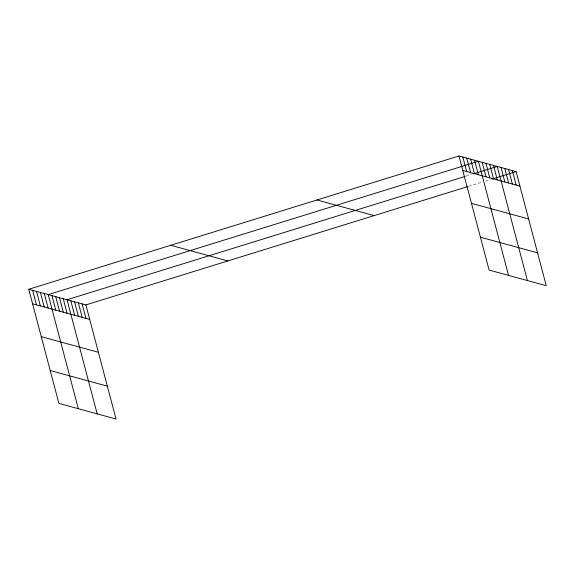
<?xml version="1.0" encoding="UTF-8"?>
<svg xmlns="http://www.w3.org/2000/svg" width="575" height="575" viewBox="0 0 575 575"><rect width="100%" height="100%" fill="white"/><g stroke="black" fill="none" stroke-linecap="round" stroke-linejoin="round"><path stroke-width="0.43" stroke-dasharray="2.88 2.16" d="M465.793 176.194L471.435 174.448M468.51 186.357L482.224 182.11M485.451 181.103L490.288 179.608"/><path stroke-width="0.86" d="M28.75 289.29L85.883 304.923L116.028 419.024L58.894 403.391L28.75 289.29L458.972 155.976L516.106 171.609L546.25 285.71L489.117 270.077L458.972 155.976M464.981 176.446L67.031 299.762L97.175 413.863M473.052 173.945L497.253 166.448L527.397 280.55M85.883 304.923L467.705 186.609M491.905 179.105L516.106 171.609M462.803 170.466L519.929 186.099M471.486 203.342L528.619 218.974M480.434 237.209L537.567 252.842M316.998 199.971L374.131 215.603M170.725 245.295L227.851 260.928M32.581 303.787L89.707 319.42M41.263 336.655L98.397 352.288M50.212 370.523L107.345 386.156M512.332 170.574L516.163 185.071M508.559 169.546L512.39 184.036M504.793 168.511L508.623 183.008M501.019 167.483L504.85 181.973M493.479 165.413L497.31 179.91M489.706 164.385L493.537 178.875M485.94 163.35L489.771 177.847M482.166 162.322L485.997 176.812M508.544 275.389L478.4 161.287L48.178 294.608L78.322 408.71M474.512 160.224L478.342 174.721M470.63 159.16L474.454 173.657M466.742 158.103L470.573 172.593M462.861 157.04L466.684 171.53M82.11 303.895L85.941 318.385M78.337 302.86L82.167 317.357M74.57 301.825L78.401 316.322M70.797 300.797L74.628 315.287M63.257 298.734L67.088 313.224M59.484 297.699L63.315 312.196M55.717 296.671L59.548 311.161M51.944 295.636L55.775 310.133M44.289 293.545L48.12 308.035M40.408 292.481L44.232 306.971M36.52 291.417L40.351 305.907M32.638 290.353L36.462 304.843"/></g></svg>
